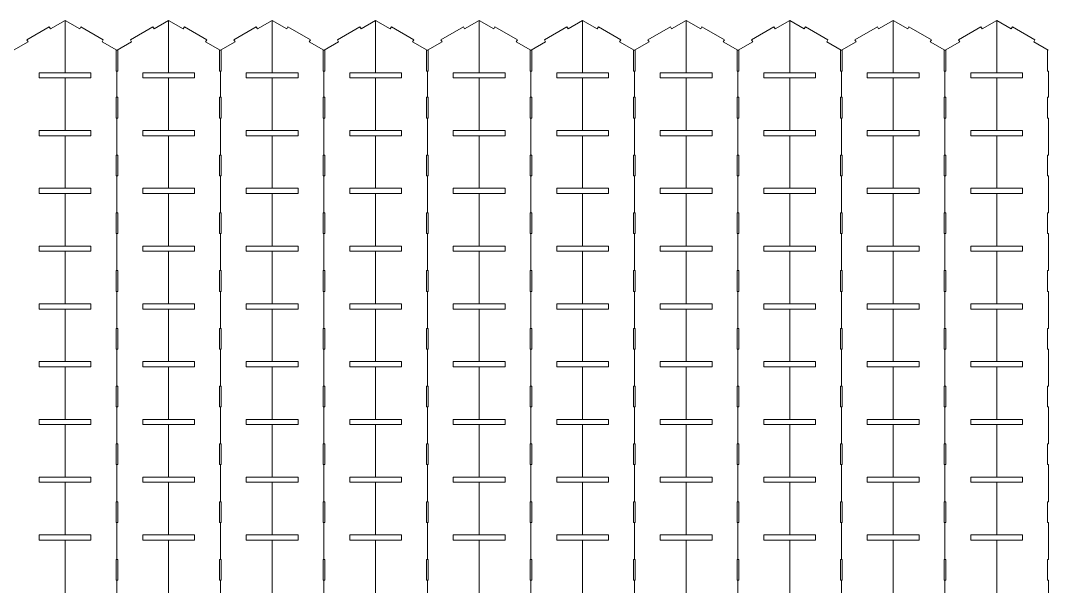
# Model space of a CAD drawing. Header units: millimetres. Extents: x 530 to 1730, y -624 to 12.
# Drawn here: x 1134 to 1730, y -316 to 12 of the extents above; entities that cross this region are included whole.
import ezdxf

# ---------------------------------------------------------------- set-up
doc = ezdxf.new("R2010")
doc.units = ezdxf.units.MM

msp = doc.modelspace()

# ---------------------------------------------------------------- linework, layer by layer
at = {"color": 7, "linetype": 'Continuous', "lineweight": 15}
for p, q in [((1159.71, 11.95), (1151.25, 7.06)), ((1159.71, 11.95), (1159.71, -18.32)), ((1168.17, 7.06), (1159.71, 11.95)), ((1211.25, 7.06), (1219.71, 11.95)), ((1219.71, 11.95), (1219.71, -18.32)), ((1219.71, 11.95), (1228.17, 7.06)), ((1279.71, 11.95), (1271.25, 7.06)), ((1279.71, -18.32), (1279.71, 11.95)), ((1279.71, 11.95), (1288.17, 7.06)), ((1339.71, 11.95), (1331.25, 7.06)), ((1339.71, -18.32), (1339.71, 11.95)), ((1339.71, 11.95), (1348.17, 7.06)), ((1399.71, 11.95), (1391.25, 7.06)), ((1399.71, 11.95), (1399.71, -18.32)), ((1408.17, 7.06), (1399.71, 11.95)), ((1451.25, 7.06), (1459.71, 11.95)), ((1459.71, 11.95), (1459.71, -18.32)), ((1459.71, 11.95), (1468.17, 7.06)), ((1519.71, 11.95), (1511.25, 7.06)), ((1519.71, 11.95), (1519.71, -18.32)), ((1528.17, 7.06), (1519.71, 11.95)), ((1571.25, 7.06), (1579.71, 11.95)), ((1579.71, 11.95), (1579.71, -18.32)), ((1579.71, 11.95), (1588.17, 7.06)), ((1639.71, 11.95), (1631.25, 7.06)), ((1639.71, 11.95), (1639.71, -18.32)), ((1648.17, 7.06), (1639.71, 11.95)), ((1691.25, 7.06), (1699.71, 11.95)), ((1699.71, 11.95), (1699.71, -18.32)), ((1699.71, 11.95), (1708.17, 7.06)), ((1150.55, 8.28), (1137.56, 0.78)), ((1151.25, 7.06), (1150.55, 8.28)), ((1168.87, 8.28), (1168.17, 7.06)), ((1181.86, 0.78), (1168.87, 8.28)), ((1197.56, 0.78), (1210.55, 8.28)), ((1210.55, 8.28), (1211.25, 7.06)), ((1228.17, 7.06), (1228.87, 8.28)), ((1228.87, 8.28), (1241.86, 0.78)), ((1270.55, 8.28), (1257.56, 0.78)), ((1271.25, 7.06), (1270.55, 8.28)), ((1288.17, 7.06), (1288.87, 8.28)), ((1288.87, 8.28), (1301.86, 0.78)), ((1330.55, 8.28), (1317.56, 0.78)), ((1331.25, 7.06), (1330.55, 8.28)), ((1348.17, 7.06), (1348.87, 8.28)), ((1348.87, 8.28), (1361.86, 0.78)), ((1390.55, 8.28), (1377.56, 0.78)), ((1391.25, 7.06), (1390.55, 8.28)), ((1408.87, 8.28), (1408.17, 7.06)), ((1421.86, 0.78), (1408.87, 8.28)), ((1437.56, 0.78), (1450.55, 8.28)), ((1450.55, 8.28), (1451.25, 7.06)), ((1468.17, 7.06), (1468.87, 8.28)), ((1468.87, 8.28), (1481.86, 0.78)), ((1510.55, 8.28), (1497.56, 0.78)), ((1511.25, 7.06), (1510.55, 8.28)), ((1528.87, 8.28), (1528.17, 7.06)), ((1541.86, 0.78), (1528.87, 8.28)), ((1557.56, 0.78), (1570.55, 8.28)), ((1570.55, 8.28), (1571.25, 7.06)), ((1588.17, 7.06), (1588.87, 8.28)), ((1588.87, 8.28), (1601.86, 0.78)), ((1630.55, 8.28), (1617.56, 0.78)), ((1631.25, 7.06), (1630.55, 8.28)), ((1648.87, 8.28), (1648.17, 7.06)), ((1661.86, 0.78), (1648.87, 8.28)), ((1677.56, 0.78), (1690.55, 8.28)), ((1690.55, 8.28), (1691.25, 7.06)), ((1708.17, 7.06), (1708.87, 8.28)), ((1708.87, 8.28), (1721.86, 0.78)), ((1137.56, 0.78), (1138.26, -0.44)), ((1181.16, -0.44), (1181.86, 0.78)), ((1198.26, -0.44), (1197.56, 0.78)), ((1241.86, 0.78), (1241.16, -0.44)), ((1257.56, 0.78), (1258.26, -0.44)), ((1301.86, 0.78), (1301.16, -0.44)), ((1317.56, 0.78), (1318.26, -0.44)), ((1361.86, 0.78), (1361.16, -0.44)), ((1377.56, 0.78), (1378.26, -0.44)), ((1421.16, -0.44), (1421.86, 0.78)), ((1438.26, -0.44), (1437.56, 0.78)), ((1481.86, 0.78), (1481.16, -0.44)), ((1497.56, 0.78), (1498.26, -0.44)), ((1541.16, -0.44), (1541.86, 0.78)), ((1558.26, -0.44), (1557.56, 0.78)), ((1601.86, 0.78), (1601.16, -0.44)), ((1617.56, 0.78), (1618.26, -0.44)), ((1661.16, -0.44), (1661.86, 0.78)), ((1678.26, -0.44), (1677.56, 0.78)), ((1721.86, 0.78), (1721.16, -0.44)), ((1138.26, -0.44), (1129.8, -5.32)), ((1189.61, -5.32), (1181.16, -0.44)), ((1189.21, -17.32), (1189.21, -5.32)), ((1189.21, -5.32), (1189.61, -5.32)), ((1189.8, -5.32), (1198.26, -0.44)), ((1190.21, -5.32), (1189.8, -5.32)), ((1190.21, -17.32), (1190.21, -5.32)), ((1241.16, -0.44), (1249.61, -5.32)), ((1249.21, -5.32), (1249.21, -17.32)), ((1249.61, -5.32), (1249.21, -5.32)), ((1258.26, -0.44), (1249.8, -5.32)), ((1249.8, -5.32), (1250.21, -5.32)), ((1250.21, -5.32), (1250.21, -17.32)), ((1301.16, -0.44), (1309.61, -5.32)), ((1309.21, -5.32), (1309.21, -17.32)), ((1309.61, -5.32), (1309.21, -5.32)), ((1318.26, -0.44), (1309.8, -5.32)), ((1309.8, -5.32), (1310.21, -5.32)), ((1310.21, -5.32), (1310.21, -17.32)), ((1361.16, -0.44), (1369.61, -5.32)), ((1369.21, -5.32), (1369.21, -17.32)), ((1369.61, -5.32), (1369.21, -5.32)), ((1378.26, -0.44), (1369.8, -5.32)), ((1369.8, -5.32), (1370.21, -5.32)), ((1370.21, -5.32), (1370.21, -17.32)), ((1429.61, -5.32), (1421.16, -0.44)), ((1429.21, -17.32), (1429.21, -5.32)), ((1429.21, -5.32), (1429.61, -5.32)), ((1429.8, -5.32), (1438.26, -0.44)), ((1430.21, -5.32), (1429.8, -5.32)), ((1430.21, -17.32), (1430.21, -5.32)), ((1481.16, -0.44), (1489.61, -5.32)), ((1489.21, -5.32), (1489.21, -17.32)), ((1489.61, -5.32), (1489.21, -5.32)), ((1498.26, -0.44), (1489.8, -5.32)), ((1489.8, -5.32), (1490.21, -5.32)), ((1490.21, -5.32), (1490.21, -17.32)), ((1549.61, -5.32), (1541.16, -0.44)), ((1549.21, -17.32), (1549.21, -5.32)), ((1549.21, -5.32), (1549.61, -5.32)), ((1549.8, -5.32), (1558.26, -0.44)), ((1550.21, -5.32), (1549.8, -5.32)), ((1550.21, -17.32), (1550.21, -5.32)), ((1601.16, -0.44), (1609.61, -5.32)), ((1609.21, -5.32), (1609.21, -17.32)), ((1609.61, -5.32), (1609.21, -5.32)), ((1618.26, -0.44), (1609.8, -5.32)), ((1609.8, -5.32), (1610.21, -5.32)), ((1610.21, -5.32), (1610.21, -17.32)), ((1669.61, -5.32), (1661.16, -0.44)), ((1669.21, -17.32), (1669.21, -5.32)), ((1669.21, -5.32), (1669.61, -5.32)), ((1669.8, -5.32), (1678.26, -0.44)), ((1670.21, -5.32), (1669.8, -5.32)), ((1670.21, -17.32), (1670.21, -5.32)), ((1721.16, -0.44), (1729.61, -5.32)), ((1729.21, -5.32), (1729.21, -17.32)), ((1729.61, -5.32), (1729.21, -5.32)), ((1189.21, -17.32), (1190.21, -17.32)), ((1189.71, -32.57), (1189.71, -17.32)), ((1250.21, -17.32), (1249.21, -17.32)), ((1249.71, -17.32), (1249.71, -32.57)), ((1310.21, -17.32), (1309.21, -17.32)), ((1309.71, -17.32), (1309.71, -32.57)), ((1370.21, -17.32), (1369.21, -17.32)), ((1369.71, -17.32), (1369.71, -32.57)), ((1429.21, -17.32), (1430.21, -17.32)), ((1429.71, -32.57), (1429.71, -17.32)), ((1490.21, -17.32), (1489.21, -17.32)), ((1489.71, -17.32), (1489.71, -32.57)), ((1549.21, -17.32), (1550.21, -17.32)), ((1549.71, -32.57), (1549.71, -17.32)), ((1610.21, -17.32), (1609.21, -17.32)), ((1609.71, -17.32), (1609.71, -32.57)), ((1669.21, -17.32), (1670.21, -17.32)), ((1669.71, -32.57), (1669.71, -17.32)), ((1729.21, -17.32), (1729.71, -17.32)), ((1729.71, -17.32), (1729.71, -32.57)), ((1144.71, -21.32), (1144.71, -18.32)), ((1144.71, -18.32), (1174.71, -18.32)), ((1174.71, -21.32), (1144.71, -21.32)), ((1159.71, -51.82), (1159.71, -21.32)), ((1174.71, -18.32), (1174.71, -21.32)), ((1204.71, -18.32), (1204.71, -21.32)), ((1234.71, -18.32), (1204.71, -18.32)), ((1204.71, -21.32), (1234.71, -21.32)), ((1219.71, -51.82), (1219.71, -21.32)), ((1234.71, -21.32), (1234.71, -18.32)), ((1264.71, -21.32), (1264.71, -18.32)), ((1294.71, -18.32), (1264.71, -18.32)), ((1264.71, -21.32), (1294.71, -21.32)), ((1279.71, -51.82), (1279.71, -21.32)), ((1294.71, -21.32), (1294.71, -18.32)), ((1324.71, -21.32), (1324.71, -18.32)), ((1354.71, -18.32), (1324.71, -18.32)), ((1324.71, -21.32), (1354.71, -21.32)), ((1339.71, -51.82), (1339.71, -21.32)), ((1354.71, -21.32), (1354.71, -18.32)), ((1384.71, -21.32), (1384.71, -18.32)), ((1384.71, -18.32), (1414.71, -18.32)), ((1414.71, -21.32), (1384.71, -21.32)), ((1399.71, -51.82), (1399.71, -21.32)), ((1414.71, -18.32), (1414.71, -21.32)), ((1444.71, -18.32), (1444.71, -21.32)), ((1474.71, -18.32), (1444.71, -18.32)), ((1444.71, -21.32), (1474.71, -21.32)), ((1459.71, -51.82), (1459.71, -21.32)), ((1474.71, -21.32), (1474.71, -18.32)), ((1504.71, -21.32), (1504.71, -18.32)), ((1504.71, -18.32), (1534.71, -18.32)), ((1534.71, -21.32), (1504.71, -21.32)), ((1519.71, -51.82), (1519.71, -21.32)), ((1534.71, -18.32), (1534.71, -21.32)), ((1564.71, -18.32), (1564.71, -21.32)), ((1594.71, -18.32), (1564.71, -18.32)), ((1564.71, -21.32), (1594.71, -21.32)), ((1579.71, -51.82), (1579.71, -21.32)), ((1594.71, -21.32), (1594.71, -18.32)), ((1624.71, -21.32), (1624.71, -18.32)), ((1624.71, -18.32), (1654.71, -18.32)), ((1654.71, -21.32), (1624.71, -21.32)), ((1639.71, -51.82), (1639.71, -21.32)), ((1654.71, -18.32), (1654.71, -21.32)), ((1684.71, -18.32), (1684.71, -21.32)), ((1714.71, -18.32), (1684.71, -18.32)), ((1684.71, -21.32), (1714.71, -21.32)), ((1699.71, -51.82), (1699.71, -21.32)), ((1714.71, -21.32), (1714.71, -18.32)), ((1189.21, -44.57), (1189.21, -32.57)), ((1190.21, -32.57), (1189.21, -32.57)), ((1190.21, -44.57), (1190.21, -32.57)), ((1249.21, -32.57), (1249.21, -44.57)), ((1250.21, -32.57), (1249.21, -32.57)), ((1250.21, -32.57), (1250.21, -44.57)), ((1309.21, -32.57), (1309.21, -44.57)), ((1310.21, -32.57), (1309.21, -32.57)), ((1310.21, -32.57), (1310.21, -44.57)), ((1369.21, -32.57), (1369.21, -44.57)), ((1369.21, -32.57), (1370.21, -32.57)), ((1370.21, -32.57), (1370.21, -44.57)), ((1429.21, -44.57), (1429.21, -32.57)), ((1430.21, -32.57), (1429.21, -32.57)), ((1430.21, -44.57), (1430.21, -32.57)), ((1489.21, -32.57), (1489.21, -44.57)), ((1489.21, -32.57), (1490.21, -32.57)), ((1490.21, -32.57), (1490.21, -44.57)), ((1549.21, -44.57), (1549.21, -32.57)), ((1550.21, -32.57), (1549.21, -32.57)), ((1550.21, -44.57), (1550.21, -32.57)), ((1609.21, -32.57), (1609.21, -44.57)), ((1610.21, -32.57), (1609.21, -32.57)), ((1610.21, -32.57), (1610.21, -44.57)), ((1669.21, -44.57), (1669.21, -32.57)), ((1670.21, -32.57), (1669.21, -32.57)), ((1670.21, -44.57), (1670.21, -32.57)), ((1729.21, -32.57), (1729.21, -44.57)), ((1729.71, -32.57), (1729.21, -32.57)), ((1190.21, -44.57), (1189.21, -44.57)), ((1189.71, -66.07), (1189.71, -44.57)), ((1250.21, -44.57), (1249.21, -44.57)), ((1249.71, -44.57), (1249.71, -66.07)), ((1310.21, -44.57), (1309.21, -44.57)), ((1309.71, -44.57), (1309.71, -66.07)), ((1369.21, -44.57), (1370.21, -44.57)), ((1369.71, -44.57), (1369.71, -66.07)), ((1429.21, -44.57), (1430.21, -44.57)), ((1429.71, -66.07), (1429.71, -44.57)), ((1490.21, -44.57), (1489.21, -44.57)), ((1489.71, -44.57), (1489.71, -66.07)), ((1550.21, -44.57), (1549.21, -44.57)), ((1549.71, -66.07), (1549.71, -44.57)), ((1610.21, -44.57), (1609.21, -44.57)), ((1609.71, -44.57), (1609.71, -66.07)), ((1669.21, -44.57), (1670.21, -44.57)), ((1669.71, -66.07), (1669.71, -44.57)), ((1729.21, -44.57), (1729.71, -44.57)), ((1729.71, -44.57), (1729.71, -66.07)), ((1144.71, -54.82), (1144.71, -51.82)), ((1144.71, -51.82), (1174.71, -51.82)), ((1174.71, -51.82), (1174.71, -54.82)), ((1204.71, -51.82), (1204.71, -54.82)), ((1234.71, -51.82), (1204.71, -51.82)), ((1234.71, -54.82), (1234.71, -51.82)), ((1264.71, -54.82), (1264.71, -51.82)), ((1264.71, -51.82), (1294.71, -51.82)), ((1294.71, -54.82), (1294.71, -51.82)), ((1324.71, -54.82), (1324.71, -51.82)), ((1354.71, -51.82), (1324.71, -51.82)), ((1354.71, -54.82), (1354.71, -51.82)), ((1384.71, -54.82), (1384.71, -51.82)), ((1384.71, -51.82), (1414.71, -51.82)), ((1414.71, -51.82), (1414.71, -54.82)), ((1444.71, -51.82), (1444.71, -54.82)), ((1474.71, -51.82), (1444.71, -51.82)), ((1474.71, -54.82), (1474.71, -51.82)), ((1504.71, -54.82), (1504.71, -51.82)), ((1504.71, -51.82), (1534.71, -51.82)), ((1534.71, -51.82), (1534.71, -54.82)), ((1564.71, -51.82), (1564.71, -54.82)), ((1594.71, -51.82), (1564.71, -51.82)), ((1594.71, -54.82), (1594.71, -51.82)), ((1624.71, -54.82), (1624.71, -51.82)), ((1624.71, -51.82), (1654.71, -51.82)), ((1654.71, -51.82), (1654.71, -54.82)), ((1684.71, -51.82), (1684.71, -54.82)), ((1714.71, -51.82), (1684.71, -51.82)), ((1714.71, -54.82), (1714.71, -51.82)), ((1174.71, -54.82), (1144.71, -54.82)), ((1159.71, -54.82), (1159.71, -85.32)), ((1204.71, -54.82), (1234.71, -54.82)), ((1219.71, -54.82), (1219.71, -85.32)), ((1264.71, -54.82), (1294.71, -54.82)), ((1279.71, -85.32), (1279.71, -54.82)), ((1324.71, -54.82), (1354.71, -54.82)), ((1339.71, -85.32), (1339.71, -54.82)), ((1414.71, -54.82), (1384.71, -54.82)), ((1399.71, -54.82), (1399.71, -85.32)), ((1444.71, -54.82), (1474.71, -54.82)), ((1459.71, -54.82), (1459.71, -85.32)), ((1534.71, -54.82), (1504.71, -54.82)), ((1519.71, -54.82), (1519.71, -85.32)), ((1564.71, -54.82), (1594.71, -54.82)), ((1579.71, -54.82), (1579.71, -85.32)), ((1654.71, -54.82), (1624.71, -54.82)), ((1639.71, -54.82), (1639.71, -85.32)), ((1684.71, -54.82), (1714.71, -54.82)), ((1699.71, -54.82), (1699.71, -85.32)), ((1189.21, -78.07), (1189.21, -66.07)), ((1190.21, -66.07), (1189.21, -66.07)), ((1190.21, -78.07), (1190.21, -66.07)), ((1249.21, -66.07), (1249.21, -78.07)), ((1249.21, -66.07), (1250.21, -66.07)), ((1250.21, -66.07), (1250.21, -78.07)), ((1309.21, -66.07), (1309.21, -78.07)), ((1310.21, -66.07), (1309.21, -66.07)), ((1310.21, -66.07), (1310.21, -78.07)), ((1369.21, -66.07), (1369.21, -78.07)), ((1369.21, -66.07), (1370.21, -66.07)), ((1370.21, -66.07), (1370.21, -78.07)), ((1429.21, -78.07), (1429.21, -66.07)), ((1430.21, -66.07), (1429.21, -66.07)), ((1430.21, -78.07), (1430.21, -66.07)), ((1489.21, -66.07), (1489.21, -78.07)), ((1489.21, -66.07), (1490.21, -66.07)), ((1490.21, -66.07), (1490.21, -78.07)), ((1549.21, -78.07), (1549.21, -66.07)), ((1550.21, -66.07), (1549.21, -66.07)), ((1550.21, -78.07), (1550.21, -66.07)), ((1609.21, -66.07), (1609.21, -78.07)), ((1610.21, -66.07), (1609.21, -66.07)), ((1610.21, -66.07), (1610.21, -78.07)), ((1669.21, -78.07), (1669.21, -66.07)), ((1670.21, -66.07), (1669.21, -66.07)), ((1670.21, -78.07), (1670.21, -66.07)), ((1729.21, -66.07), (1729.21, -78.07)), ((1729.71, -66.07), (1729.21, -66.07)), ((1190.21, -78.07), (1189.21, -78.07)), ((1189.71, -99.57), (1189.71, -78.07)), ((1250.21, -78.07), (1249.21, -78.07)), ((1249.71, -78.07), (1249.71, -99.57)), ((1310.21, -78.07), (1309.21, -78.07)), ((1309.71, -78.07), (1309.71, -99.57)), ((1370.21, -78.07), (1369.21, -78.07)), ((1369.71, -78.07), (1369.71, -99.57)), ((1430.21, -78.07), (1429.21, -78.07)), ((1429.71, -99.57), (1429.71, -78.07)), ((1490.21, -78.07), (1489.21, -78.07)), ((1489.71, -78.07), (1489.71, -99.57)), ((1550.21, -78.07), (1549.21, -78.07)), ((1549.71, -99.57), (1549.71, -78.07)), ((1610.21, -78.07), (1609.21, -78.07)), ((1609.71, -78.07), (1609.71, -99.57)), ((1669.21, -78.07), (1670.21, -78.07)), ((1669.71, -99.57), (1669.71, -78.07)), ((1729.21, -78.07), (1729.71, -78.07)), ((1729.71, -78.07), (1729.71, -99.57)), ((1144.71, -88.32), (1144.71, -85.32)), ((1144.71, -85.32), (1174.71, -85.32)), ((1174.71, -88.32), (1144.71, -88.32)), ((1159.71, -118.82), (1159.71, -88.32)), ((1174.71, -85.32), (1174.71, -88.32)), ((1204.71, -85.32), (1204.71, -88.32)), ((1234.71, -85.32), (1204.71, -85.32)), ((1204.71, -88.32), (1234.71, -88.32)), ((1219.71, -118.82), (1219.71, -88.32)), ((1234.71, -88.32), (1234.71, -85.32)), ((1264.71, -88.32), (1264.71, -85.32)), ((1294.71, -85.32), (1264.71, -85.32)), ((1264.71, -88.32), (1294.71, -88.32)), ((1279.71, -118.82), (1279.71, -88.32)), ((1294.71, -88.32), (1294.71, -85.32)), ((1324.71, -88.32), (1324.71, -85.32)), ((1354.71, -85.32), (1324.71, -85.32)), ((1324.71, -88.32), (1354.71, -88.32)), ((1339.71, -118.82), (1339.71, -88.32)), ((1354.71, -88.32), (1354.71, -85.32)), ((1384.71, -88.32), (1384.71, -85.32)), ((1384.71, -85.32), (1414.71, -85.32)), ((1414.71, -88.32), (1384.71, -88.32)), ((1399.71, -118.82), (1399.71, -88.32)), ((1414.71, -85.32), (1414.71, -88.32)), ((1444.71, -85.32), (1444.71, -88.32)), ((1474.71, -85.32), (1444.71, -85.32)), ((1444.71, -88.32), (1474.71, -88.32)), ((1459.71, -118.82), (1459.71, -88.32)), ((1474.71, -88.32), (1474.71, -85.32)), ((1504.71, -88.32), (1504.71, -85.32)), ((1504.71, -85.32), (1534.71, -85.32)), ((1534.71, -88.32), (1504.71, -88.32)), ((1519.71, -118.82), (1519.71, -88.32)), ((1534.71, -85.32), (1534.71, -88.32)), ((1564.71, -85.32), (1564.71, -88.32)), ((1594.71, -85.32), (1564.71, -85.32)), ((1564.71, -88.32), (1594.71, -88.32)), ((1579.71, -118.82), (1579.71, -88.32)), ((1594.71, -88.32), (1594.71, -85.32)), ((1624.71, -88.32), (1624.71, -85.32)), ((1624.71, -85.32), (1654.71, -85.32)), ((1654.71, -88.32), (1624.71, -88.32)), ((1639.71, -118.82), (1639.71, -88.32)), ((1654.71, -85.32), (1654.71, -88.32)), ((1684.71, -85.32), (1684.71, -88.32)), ((1714.71, -85.32), (1684.71, -85.32)), ((1684.71, -88.32), (1714.71, -88.32)), ((1699.71, -118.82), (1699.71, -88.32)), ((1714.71, -88.32), (1714.71, -85.32)), ((1189.21, -111.57), (1189.21, -99.57)), ((1190.21, -99.57), (1189.21, -99.57)), ((1190.21, -111.57), (1190.21, -99.57)), ((1249.21, -99.57), (1249.21, -111.57)), ((1250.21, -99.57), (1249.21, -99.57)), ((1250.21, -99.57), (1250.21, -111.57)), ((1309.21, -99.57), (1309.21, -111.57)), ((1309.21, -99.57), (1310.21, -99.57)), ((1310.21, -99.57), (1310.21, -111.57)), ((1369.21, -99.57), (1369.21, -111.57)), ((1370.21, -99.57), (1369.21, -99.57)), ((1370.21, -99.57), (1370.21, -111.57)), ((1429.21, -111.57), (1429.21, -99.57)), ((1429.21, -99.57), (1430.21, -99.57)), ((1430.21, -111.57), (1430.21, -99.57)), ((1489.21, -99.57), (1489.21, -111.57)), ((1489.21, -99.57), (1490.21, -99.57)), ((1490.21, -99.57), (1490.21, -111.57)), ((1549.21, -111.57), (1549.21, -99.57)), ((1550.21, -99.57), (1549.21, -99.57)), ((1550.21, -111.57), (1550.21, -99.57)), ((1609.21, -99.57), (1609.21, -111.57)), ((1610.21, -99.57), (1609.21, -99.57)), ((1610.21, -99.57), (1610.21, -111.57)), ((1669.21, -111.57), (1669.21, -99.57)), ((1669.21, -99.57), (1670.21, -99.57)), ((1670.21, -111.57), (1670.21, -99.57)), ((1729.21, -99.57), (1729.21, -111.57)), ((1729.71, -99.57), (1729.21, -99.57)), ((1189.21, -111.57), (1190.21, -111.57)), ((1189.71, -133.07), (1189.71, -111.57)), ((1250.21, -111.57), (1249.21, -111.57)), ((1249.71, -111.57), (1249.71, -133.07)), ((1310.21, -111.57), (1309.21, -111.57)), ((1309.71, -111.57), (1309.71, -133.07)), ((1369.21, -111.57), (1370.21, -111.57)), ((1369.71, -111.57), (1369.71, -133.07)), ((1430.21, -111.57), (1429.21, -111.57)), ((1429.71, -133.07), (1429.71, -111.57)), ((1489.21, -111.57), (1490.21, -111.57)), ((1489.71, -111.57), (1489.71, -133.07)), ((1550.21, -111.57), (1549.21, -111.57)), ((1549.71, -133.07), (1549.71, -111.57)), ((1609.21, -111.57), (1610.21, -111.57)), ((1609.71, -111.57), (1609.71, -133.07)), ((1669.21, -111.57), (1670.21, -111.57)), ((1669.71, -133.07), (1669.71, -111.57)), ((1729.21, -111.57), (1729.71, -111.57)), ((1729.71, -111.57), (1729.71, -133.07)), ((1144.71, -121.82), (1144.71, -118.82)), ((1144.71, -118.82), (1174.71, -118.82)), ((1174.71, -118.82), (1174.71, -121.82)), ((1204.71, -118.82), (1204.71, -121.82)), ((1234.71, -118.82), (1204.71, -118.82)), ((1234.71, -121.82), (1234.71, -118.82)), ((1264.71, -121.82), (1264.71, -118.82)), ((1294.71, -118.82), (1264.71, -118.82)), ((1294.71, -121.82), (1294.71, -118.82)), ((1324.71, -121.82), (1324.71, -118.82)), ((1324.71, -118.82), (1354.71, -118.82)), ((1354.71, -121.82), (1354.71, -118.82)), ((1384.71, -121.82), (1384.71, -118.82)), ((1384.71, -118.82), (1414.71, -118.82)), ((1414.71, -118.82), (1414.71, -121.82)), ((1444.71, -118.82), (1444.71, -121.82)), ((1474.71, -118.82), (1444.71, -118.82)), ((1474.71, -121.82), (1474.71, -118.82)), ((1504.71, -121.82), (1504.71, -118.82)), ((1504.71, -118.82), (1534.71, -118.82)), ((1534.71, -118.82), (1534.71, -121.82)), ((1564.71, -118.82), (1564.71, -121.82)), ((1594.71, -118.82), (1564.71, -118.82)), ((1594.71, -121.82), (1594.71, -118.82)), ((1624.71, -121.82), (1624.71, -118.82)), ((1624.71, -118.82), (1654.71, -118.82)), ((1654.71, -118.82), (1654.71, -121.82)), ((1684.71, -118.82), (1684.71, -121.82)), ((1714.71, -118.82), (1684.71, -118.82)), ((1714.71, -121.82), (1714.71, -118.82)), ((1174.71, -121.82), (1144.71, -121.82)), ((1159.71, -152.32), (1159.71, -121.82)), ((1204.71, -121.82), (1234.71, -121.82)), ((1219.71, -152.32), (1219.71, -121.82)), ((1264.71, -121.82), (1294.71, -121.82)), ((1279.71, -152.32), (1279.71, -121.82)), ((1324.71, -121.82), (1354.71, -121.82)), ((1339.71, -152.32), (1339.71, -121.82)), ((1414.71, -121.82), (1384.71, -121.82)), ((1399.71, -152.32), (1399.71, -121.82)), ((1444.71, -121.82), (1474.71, -121.82)), ((1459.71, -152.32), (1459.71, -121.82)), ((1534.71, -121.82), (1504.71, -121.82)), ((1519.71, -152.32), (1519.71, -121.82)), ((1564.71, -121.82), (1594.71, -121.82)), ((1579.71, -152.32), (1579.71, -121.82)), ((1654.71, -121.82), (1624.71, -121.82)), ((1639.71, -152.32), (1639.71, -121.82)), ((1684.71, -121.82), (1714.71, -121.82)), ((1699.71, -152.32), (1699.71, -121.82)), ((1189.21, -145.07), (1189.21, -133.07)), ((1190.21, -133.07), (1189.21, -133.07)), ((1190.21, -145.07), (1190.21, -133.07)), ((1249.21, -133.07), (1249.21, -145.07)), ((1249.21, -133.07), (1250.21, -133.07)), ((1250.21, -133.07), (1250.21, -145.07)), ((1309.21, -133.07), (1309.21, -145.07)), ((1309.21, -133.07), (1310.21, -133.07)), ((1310.21, -133.07), (1310.21, -145.07)), ((1369.21, -133.07), (1369.21, -145.07)), ((1369.21, -133.07), (1370.21, -133.07)), ((1370.21, -133.07), (1370.21, -145.07)), ((1429.21, -145.07), (1429.21, -133.07)), ((1429.21, -133.07), (1430.21, -133.07)), ((1430.21, -145.07), (1430.21, -133.07)), ((1489.21, -133.07), (1489.21, -145.07)), ((1490.21, -133.07), (1489.21, -133.07)), ((1490.21, -133.07), (1490.21, -145.07)), ((1549.21, -145.07), (1549.21, -133.07)), ((1549.21, -133.07), (1550.21, -133.07)), ((1550.21, -145.07), (1550.21, -133.07)), ((1609.21, -133.07), (1609.21, -145.07)), ((1609.21, -133.07), (1610.21, -133.07)), ((1610.21, -133.07), (1610.21, -145.07)), ((1669.21, -145.07), (1669.21, -133.07)), ((1670.21, -133.07), (1669.21, -133.07)), ((1670.21, -145.07), (1670.21, -133.07)), ((1729.21, -133.07), (1729.21, -145.07)), ((1729.71, -133.07), (1729.21, -133.07)), ((1189.21, -145.07), (1190.21, -145.07)), ((1189.71, -166.57), (1189.71, -145.07)), ((1249.21, -145.07), (1250.21, -145.07)), ((1249.71, -145.07), (1249.71, -166.57)), ((1310.21, -145.07), (1309.21, -145.07)), ((1309.71, -145.07), (1309.71, -166.57)), ((1369.21, -145.07), (1370.21, -145.07)), ((1369.71, -145.07), (1369.71, -166.57)), ((1429.21, -145.07), (1430.21, -145.07)), ((1429.71, -166.57), (1429.71, -145.07)), ((1490.21, -145.07), (1489.21, -145.07)), ((1489.71, -145.07), (1489.71, -166.57)), ((1549.21, -145.07), (1550.21, -145.07)), ((1549.71, -166.57), (1549.71, -145.07)), ((1609.21, -145.07), (1610.21, -145.07)), ((1609.71, -145.07), (1609.71, -166.57)), ((1669.21, -145.07), (1670.21, -145.07)), ((1669.71, -166.57), (1669.71, -145.07)), ((1729.21, -145.07), (1729.71, -145.07)), ((1729.71, -145.07), (1729.71, -166.57)), ((1144.71, -155.32), (1144.71, -152.32)), ((1144.71, -152.32), (1174.71, -152.32)), ((1174.71, -152.32), (1174.71, -155.32)), ((1204.71, -152.32), (1204.71, -155.32)), ((1234.71, -152.32), (1204.71, -152.32)), ((1234.71, -155.32), (1234.71, -152.32)), ((1264.71, -155.32), (1264.71, -152.32)), ((1294.71, -152.32), (1264.71, -152.32)), ((1294.71, -155.32), (1294.71, -152.32)), ((1324.71, -155.32), (1324.71, -152.32)), ((1354.71, -152.32), (1324.71, -152.32)), ((1354.71, -155.32), (1354.71, -152.32)), ((1384.71, -155.32), (1384.71, -152.32)), ((1384.71, -152.32), (1414.71, -152.32)), ((1414.71, -152.32), (1414.71, -155.32)), ((1444.71, -152.32), (1444.71, -155.32)), ((1474.71, -152.32), (1444.71, -152.32)), ((1474.71, -155.32), (1474.71, -152.32)), ((1504.71, -155.32), (1504.71, -152.32)), ((1504.71, -152.32), (1534.71, -152.32)), ((1534.71, -152.32), (1534.71, -155.32)), ((1564.71, -152.32), (1564.71, -155.32)), ((1594.71, -152.32), (1564.71, -152.32)), ((1594.71, -155.32), (1594.71, -152.32)), ((1624.71, -155.32), (1624.71, -152.32)), ((1624.71, -152.32), (1654.71, -152.32)), ((1654.71, -152.32), (1654.71, -155.32)), ((1684.71, -152.32), (1684.71, -155.32)), ((1714.71, -152.32), (1684.71, -152.32)), ((1714.71, -155.32), (1714.71, -152.32)), ((1174.71, -155.32), (1144.71, -155.32)), ((1159.71, -185.82), (1159.71, -155.32)), ((1204.71, -155.32), (1234.71, -155.32)), ((1219.71, -185.82), (1219.71, -155.32)), ((1264.71, -155.32), (1294.71, -155.32)), ((1279.71, -185.82), (1279.71, -155.32)), ((1324.71, -155.32), (1354.71, -155.32)), ((1339.71, -185.82), (1339.71, -155.32)), ((1414.71, -155.32), (1384.71, -155.32)), ((1399.71, -185.82), (1399.71, -155.32)), ((1444.71, -155.32), (1474.71, -155.32)), ((1459.71, -185.82), (1459.71, -155.32)), ((1534.71, -155.32), (1504.71, -155.32)), ((1519.71, -185.82), (1519.71, -155.32)), ((1564.71, -155.32), (1594.71, -155.32)), ((1579.71, -185.82), (1579.71, -155.32)), ((1654.71, -155.32), (1624.71, -155.32)), ((1639.71, -185.82), (1639.71, -155.32)), ((1684.71, -155.32), (1714.71, -155.32)), ((1699.71, -185.82), (1699.71, -155.32)), ((1189.21, -178.57), (1189.21, -166.57)), ((1190.21, -166.57), (1189.21, -166.57)), ((1190.21, -178.57), (1190.21, -166.57)), ((1249.21, -166.57), (1249.21, -178.57)), ((1249.21, -166.57), (1250.21, -166.57)), ((1250.21, -166.57), (1250.21, -178.57)), ((1309.21, -166.57), (1309.21, -178.57)), ((1310.21, -166.57), (1309.21, -166.57)), ((1310.21, -166.57), (1310.21, -178.57)), ((1369.21, -166.57), (1369.21, -178.57)), ((1369.21, -166.57), (1370.21, -166.57)), ((1370.21, -166.57), (1370.21, -178.57)), ((1429.21, -178.57), (1429.21, -166.57)), ((1429.21, -166.57), (1430.21, -166.57)), ((1430.21, -178.57), (1430.21, -166.57)), ((1489.21, -166.57), (1489.21, -178.57)), ((1489.21, -166.57), (1490.21, -166.57)), ((1490.21, -166.57), (1490.21, -178.57)), ((1549.21, -178.57), (1549.21, -166.57)), ((1550.21, -166.57), (1549.21, -166.57)), ((1550.21, -178.57), (1550.21, -166.57)), ((1609.21, -166.57), (1609.21, -178.57)), ((1609.21, -166.57), (1610.21, -166.57)), ((1610.21, -166.57), (1610.21, -178.57)), ((1669.21, -178.57), (1669.21, -166.57)), ((1670.21, -166.57), (1669.21, -166.57)), ((1670.21, -178.57), (1670.21, -166.57)), ((1729.21, -166.57), (1729.21, -178.57)), ((1729.71, -166.57), (1729.21, -166.57)), ((1190.21, -178.57), (1189.21, -178.57)), ((1189.71, -200.07), (1189.71, -178.57)), ((1250.21, -178.57), (1249.21, -178.57)), ((1249.71, -178.57), (1249.71, -200.07)), ((1310.21, -178.57), (1309.21, -178.57)), ((1309.71, -178.57), (1309.71, -200.07)), ((1369.21, -178.57), (1370.21, -178.57)), ((1369.71, -178.57), (1369.71, -200.07)), ((1429.21, -178.57), (1430.21, -178.57)), ((1429.71, -200.07), (1429.71, -178.57)), ((1489.21, -178.57), (1490.21, -178.57)), ((1489.71, -178.57), (1489.71, -200.07)), ((1549.21, -178.57), (1550.21, -178.57)), ((1549.71, -200.07), (1549.71, -178.57)), ((1609.21, -178.57), (1610.21, -178.57)), ((1609.71, -178.57), (1609.71, -200.07)), ((1669.21, -178.57), (1670.21, -178.57)), ((1669.71, -200.07), (1669.71, -178.57)), ((1729.21, -178.57), (1729.71, -178.57)), ((1729.71, -178.57), (1729.71, -200.07)), ((1144.71, -188.82), (1144.71, -185.82)), ((1144.71, -185.82), (1174.71, -185.82)), ((1174.71, -188.82), (1144.71, -188.82)), ((1159.71, -188.82), (1159.71, -219.32)), ((1174.71, -185.82), (1174.71, -188.82)), ((1204.71, -185.82), (1204.71, -188.82)), ((1234.71, -185.82), (1204.71, -185.82)), ((1204.71, -188.82), (1234.71, -188.82)), ((1219.71, -188.82), (1219.71, -219.32)), ((1234.71, -188.82), (1234.71, -185.82)), ((1264.71, -188.82), (1264.71, -185.82)), ((1264.71, -185.82), (1294.71, -185.82)), ((1294.71, -188.82), (1264.71, -188.82)), ((1279.71, -219.32), (1279.71, -188.82)), ((1294.71, -188.82), (1294.71, -185.82)), ((1324.71, -188.82), (1324.71, -185.82)), ((1354.71, -185.82), (1324.71, -185.82)), ((1324.71, -188.82), (1354.71, -188.82)), ((1339.71, -219.32), (1339.71, -188.82)), ((1354.71, -188.82), (1354.71, -185.82)), ((1384.71, -188.82), (1384.71, -185.82)), ((1384.71, -185.82), (1414.71, -185.82)), ((1414.71, -188.82), (1384.71, -188.82)), ((1399.71, -188.82), (1399.71, -219.32)), ((1414.71, -185.82), (1414.71, -188.82)), ((1444.71, -185.82), (1444.71, -188.82)), ((1474.71, -185.82), (1444.71, -185.82)), ((1444.71, -188.82), (1474.71, -188.82)), ((1459.71, -188.82), (1459.71, -219.32)), ((1474.71, -188.82), (1474.71, -185.82)), ((1504.71, -188.82), (1504.71, -185.82)), ((1504.71, -185.82), (1534.71, -185.82)), ((1534.71, -188.82), (1504.71, -188.82)), ((1519.71, -188.82), (1519.71, -219.32)), ((1534.71, -185.82), (1534.71, -188.82)), ((1564.71, -185.82), (1564.71, -188.82)), ((1594.71, -185.82), (1564.71, -185.82)), ((1564.71, -188.82), (1594.71, -188.82)), ((1579.71, -188.82), (1579.71, -219.32)), ((1594.71, -188.82), (1594.71, -185.82)), ((1624.71, -188.82), (1624.71, -185.82)), ((1624.71, -185.82), (1654.71, -185.82)), ((1654.71, -188.82), (1624.71, -188.82)), ((1639.71, -188.82), (1639.71, -219.32)), ((1654.71, -185.82), (1654.71, -188.82)), ((1684.71, -185.82), (1684.71, -188.82)), ((1714.71, -185.82), (1684.71, -185.82)), ((1684.71, -188.82), (1714.71, -188.82)), ((1699.71, -188.82), (1699.71, -219.32)), ((1714.71, -188.82), (1714.71, -185.82)), ((1189.21, -212.07), (1189.21, -200.07)), ((1190.21, -200.07), (1189.21, -200.07)), ((1190.21, -212.07), (1190.21, -200.07)), ((1249.21, -200.07), (1249.21, -212.07)), ((1250.21, -200.07), (1249.21, -200.07)), ((1250.21, -200.07), (1250.21, -212.07)), ((1309.21, -200.07), (1309.21, -212.07)), ((1309.21, -200.07), (1310.21, -200.07)), ((1310.21, -200.07), (1310.21, -212.07)), ((1369.21, -200.07), (1369.21, -212.07)), ((1370.21, -200.07), (1369.21, -200.07)), ((1370.21, -200.07), (1370.21, -212.07)), ((1429.21, -212.07), (1429.21, -200.07)), ((1430.21, -200.07), (1429.21, -200.07)), ((1430.21, -212.07), (1430.21, -200.07)), ((1489.21, -200.07), (1489.21, -212.07)), ((1489.21, -200.07), (1490.21, -200.07)), ((1490.21, -200.07), (1490.21, -212.07)), ((1549.21, -212.07), (1549.21, -200.07)), ((1550.21, -200.07), (1549.21, -200.07)), ((1550.21, -212.07), (1550.21, -200.07)), ((1609.21, -200.07), (1609.21, -212.07)), ((1609.21, -200.07), (1610.21, -200.07)), ((1610.21, -200.07), (1610.21, -212.07)), ((1669.21, -212.07), (1669.21, -200.07)), ((1670.21, -200.07), (1669.21, -200.07)), ((1670.21, -212.07), (1670.21, -200.07)), ((1729.21, -200.07), (1729.21, -212.07)), ((1729.71, -200.07), (1729.21, -200.07)), ((1189.21, -212.07), (1190.21, -212.07)), ((1189.71, -233.57), (1189.71, -212.07)), ((1250.21, -212.07), (1249.21, -212.07)), ((1249.71, -212.07), (1249.71, -233.57)), ((1309.21, -212.07), (1310.21, -212.07)), ((1309.71, -212.07), (1309.71, -233.57)), ((1370.21, -212.07), (1369.21, -212.07)), ((1369.71, -212.07), (1369.71, -233.57)), ((1429.21, -212.07), (1430.21, -212.07)), ((1429.71, -233.57), (1429.71, -212.07)), ((1490.21, -212.07), (1489.21, -212.07)), ((1489.71, -212.07), (1489.71, -233.57)), ((1549.21, -212.07), (1550.21, -212.07)), ((1549.71, -233.57), (1549.71, -212.07)), ((1610.21, -212.07), (1609.21, -212.07)), ((1609.71, -212.07), (1609.71, -233.57)), ((1670.21, -212.07), (1669.21, -212.07)), ((1669.71, -233.57), (1669.71, -212.07)), ((1729.21, -212.07), (1729.71, -212.07)), ((1729.71, -212.07), (1729.71, -233.57)), ((1144.71, -222.32), (1144.71, -219.32)), ((1144.71, -219.32), (1174.71, -219.32)), ((1174.71, -219.32), (1174.71, -222.32)), ((1204.71, -219.32), (1204.71, -222.32)), ((1234.71, -219.32), (1204.71, -219.32)), ((1234.71, -222.32), (1234.71, -219.32)), ((1264.71, -222.32), (1264.71, -219.32)), ((1294.71, -219.32), (1264.71, -219.32)), ((1294.71, -222.32), (1294.71, -219.32)), ((1324.71, -222.32), (1324.71, -219.32)), ((1354.71, -219.32), (1324.71, -219.32)), ((1354.71, -222.32), (1354.71, -219.32)), ((1384.71, -222.32), (1384.71, -219.32)), ((1384.71, -219.32), (1414.71, -219.32)), ((1414.71, -219.32), (1414.71, -222.32)), ((1444.71, -219.32), (1444.71, -222.32)), ((1474.71, -219.32), (1444.71, -219.32)), ((1474.71, -222.32), (1474.71, -219.32)), ((1504.71, -222.32), (1504.71, -219.32)), ((1504.71, -219.32), (1534.71, -219.32)), ((1534.71, -219.32), (1534.71, -222.32)), ((1564.71, -219.32), (1564.71, -222.32)), ((1594.71, -219.32), (1564.71, -219.32)), ((1594.71, -222.32), (1594.71, -219.32)), ((1624.71, -222.32), (1624.71, -219.32)), ((1624.71, -219.32), (1654.71, -219.32)), ((1654.71, -219.32), (1654.71, -222.32)), ((1684.71, -219.32), (1684.71, -222.32)), ((1714.71, -219.32), (1684.71, -219.32)), ((1714.71, -222.32), (1714.71, -219.32)), ((1174.71, -222.32), (1144.71, -222.32)), ((1159.71, -222.32), (1159.71, -252.82)), ((1204.71, -222.32), (1234.71, -222.32)), ((1219.71, -222.32), (1219.71, -252.82)), ((1264.71, -222.32), (1294.71, -222.32)), ((1279.71, -252.82), (1279.71, -222.32)), ((1324.71, -222.32), (1354.71, -222.32)), ((1339.71, -252.82), (1339.71, -222.32)), ((1414.71, -222.32), (1384.71, -222.32)), ((1399.71, -222.32), (1399.71, -252.82)), ((1444.71, -222.32), (1474.71, -222.32)), ((1459.71, -222.32), (1459.71, -252.82)), ((1534.71, -222.32), (1504.71, -222.32)), ((1519.71, -222.32), (1519.71, -252.82)), ((1564.71, -222.32), (1594.71, -222.32)), ((1579.71, -222.32), (1579.71, -252.82)), ((1654.71, -222.32), (1624.71, -222.32)), ((1639.71, -222.32), (1639.71, -252.82)), ((1684.71, -222.32), (1714.71, -222.32)), ((1699.71, -222.32), (1699.71, -252.82)), ((1189.21, -245.57), (1189.21, -233.57)), ((1190.21, -233.57), (1189.21, -233.57)), ((1190.21, -245.57), (1190.21, -233.57)), ((1249.21, -233.57), (1249.21, -245.57)), ((1249.21, -233.57), (1250.21, -233.57)), ((1250.21, -233.57), (1250.21, -245.57)), ((1309.21, -233.57), (1309.21, -245.57)), ((1309.21, -233.57), (1310.21, -233.57)), ((1310.21, -233.57), (1310.21, -245.57)), ((1369.21, -233.57), (1369.21, -245.57)), ((1370.21, -233.57), (1369.21, -233.57)), ((1370.21, -233.57), (1370.21, -245.57)), ((1429.21, -245.57), (1429.21, -233.57)), ((1430.21, -233.57), (1429.21, -233.57)), ((1430.21, -245.57), (1430.21, -233.57)), ((1489.21, -233.57), (1489.21, -245.57)), ((1490.21, -233.57), (1489.21, -233.57)), ((1490.21, -233.57), (1490.21, -245.57)), ((1549.21, -245.57), (1549.21, -233.57)), ((1550.21, -233.57), (1549.21, -233.57)), ((1550.21, -245.57), (1550.21, -233.57)), ((1609.21, -233.57), (1609.21, -245.57)), ((1609.21, -233.57), (1610.21, -233.57)), ((1610.21, -233.57), (1610.21, -245.57)), ((1669.21, -245.57), (1669.21, -233.57)), ((1670.21, -233.57), (1669.21, -233.57)), ((1670.21, -245.57), (1670.21, -233.57)), ((1729.21, -233.57), (1729.21, -245.57)), ((1729.71, -233.57), (1729.21, -233.57)), ((1189.21, -245.57), (1190.21, -245.57)), ((1189.71, -267.07), (1189.71, -245.57)), ((1249.21, -245.57), (1250.21, -245.57)), ((1249.71, -245.57), (1249.71, -267.07)), ((1310.21, -245.57), (1309.21, -245.57)), ((1309.71, -245.57), (1309.71, -267.07)), ((1370.21, -245.57), (1369.21, -245.57)), ((1369.71, -245.57), (1369.71, -267.07)), ((1430.21, -245.57), (1429.21, -245.57)), ((1429.71, -267.07), (1429.71, -245.57)), ((1490.21, -245.57), (1489.21, -245.57)), ((1489.71, -245.57), (1489.71, -267.07)), ((1549.21, -245.57), (1550.21, -245.57)), ((1549.71, -267.07), (1549.71, -245.57)), ((1610.21, -245.57), (1609.21, -245.57)), ((1609.71, -245.57), (1609.71, -267.07)), ((1670.21, -245.57), (1669.21, -245.57)), ((1669.71, -267.07), (1669.71, -245.57)), ((1729.21, -245.57), (1729.71, -245.57)), ((1729.71, -245.57), (1729.71, -267.07)), ((1144.71, -255.82), (1144.71, -252.82)), ((1144.71, -252.82), (1174.71, -252.82)), ((1174.71, -255.82), (1144.71, -255.82)), ((1159.71, -286.32), (1159.71, -255.82)), ((1174.71, -252.82), (1174.71, -255.82)), ((1204.71, -252.82), (1204.71, -255.82)), ((1234.71, -252.82), (1204.71, -252.82)), ((1204.71, -255.82), (1234.71, -255.82)), ((1219.71, -286.32), (1219.71, -255.82)), ((1234.71, -255.82), (1234.71, -252.82)), ((1264.71, -255.82), (1264.71, -252.82)), ((1294.71, -252.82), (1264.71, -252.82)), ((1264.71, -255.82), (1294.71, -255.82)), ((1279.71, -286.32), (1279.71, -255.82)), ((1294.71, -255.82), (1294.71, -252.82)), ((1324.71, -255.82), (1324.71, -252.82)), ((1354.71, -252.82), (1324.71, -252.82)), ((1354.71, -255.82), (1324.71, -255.82)), ((1339.71, -286.32), (1339.71, -255.82)), ((1354.71, -255.82), (1354.71, -252.82)), ((1384.71, -255.82), (1384.71, -252.82)), ((1384.71, -252.82), (1414.71, -252.82)), ((1414.71, -255.82), (1384.71, -255.82)), ((1399.71, -286.32), (1399.71, -255.82)), ((1414.71, -252.82), (1414.71, -255.82)), ((1444.71, -252.82), (1444.71, -255.82)), ((1474.71, -252.82), (1444.71, -252.82)), ((1444.71, -255.82), (1474.71, -255.82)), ((1459.71, -286.32), (1459.71, -255.82)), ((1474.71, -255.82), (1474.71, -252.82)), ((1504.71, -255.82), (1504.71, -252.82)), ((1504.71, -252.82), (1534.71, -252.82)), ((1534.71, -255.82), (1504.71, -255.82)), ((1519.71, -286.32), (1519.71, -255.82)), ((1534.71, -252.82), (1534.71, -255.82)), ((1564.71, -252.82), (1564.71, -255.82)), ((1594.71, -252.82), (1564.71, -252.82)), ((1564.71, -255.82), (1594.71, -255.82)), ((1579.71, -286.32), (1579.71, -255.82)), ((1594.71, -255.82), (1594.71, -252.82)), ((1624.71, -255.82), (1624.71, -252.82)), ((1624.71, -252.82), (1654.71, -252.82)), ((1654.71, -255.82), (1624.71, -255.82)), ((1639.71, -286.32), (1639.71, -255.82)), ((1654.71, -252.82), (1654.71, -255.82)), ((1684.71, -252.82), (1684.71, -255.82)), ((1714.71, -252.82), (1684.71, -252.82)), ((1684.71, -255.82), (1714.71, -255.82)), ((1699.71, -286.32), (1699.71, -255.82)), ((1714.71, -255.82), (1714.71, -252.82)), ((1189.21, -279.07), (1189.21, -267.07)), ((1190.21, -267.07), (1189.21, -267.07)), ((1190.21, -279.07), (1190.21, -267.07)), ((1249.21, -267.07), (1249.21, -279.07)), ((1249.21, -267.07), (1250.21, -267.07)), ((1250.21, -267.07), (1250.21, -279.07)), ((1309.21, -267.07), (1309.21, -279.07)), ((1309.21, -267.07), (1310.21, -267.07)), ((1310.21, -267.07), (1310.21, -279.07)), ((1369.21, -267.07), (1369.21, -279.07)), ((1369.21, -267.07), (1370.21, -267.07)), ((1370.21, -267.07), (1370.21, -279.07)), ((1429.21, -279.07), (1429.21, -267.07)), ((1430.21, -267.07), (1429.21, -267.07)), ((1430.21, -279.07), (1430.21, -267.07)), ((1489.21, -267.07), (1489.21, -279.07)), ((1489.21, -267.07), (1490.21, -267.07)), ((1490.21, -267.07), (1490.21, -279.07)), ((1549.21, -279.07), (1549.21, -267.07)), ((1550.21, -267.07), (1549.21, -267.07)), ((1550.21, -279.07), (1550.21, -267.07)), ((1609.21, -267.07), (1609.21, -279.07)), ((1609.21, -267.07), (1610.21, -267.07)), ((1610.21, -267.07), (1610.21, -279.07)), ((1669.21, -279.07), (1669.21, -267.07)), ((1670.21, -267.07), (1669.21, -267.07)), ((1670.21, -279.07), (1670.21, -267.07)), ((1729.21, -267.07), (1729.21, -279.07)), ((1729.71, -267.07), (1729.21, -267.07)), ((1189.21, -279.07), (1190.21, -279.07)), ((1189.71, -300.57), (1189.71, -279.07)), ((1250.21, -279.07), (1249.21, -279.07)), ((1249.71, -279.07), (1249.71, -300.57)), ((1310.21, -279.07), (1309.21, -279.07)), ((1309.71, -279.07), (1309.71, -300.57)), ((1369.21, -279.07), (1370.21, -279.07)), ((1369.71, -279.07), (1369.71, -300.57)), ((1430.21, -279.07), (1429.21, -279.07)), ((1429.71, -300.57), (1429.71, -279.07)), ((1489.21, -279.07), (1490.21, -279.07)), ((1489.71, -279.07), (1489.71, -300.57)), ((1549.21, -279.07), (1550.21, -279.07)), ((1549.71, -300.57), (1549.71, -279.07)), ((1610.21, -279.07), (1609.21, -279.07)), ((1609.71, -279.07), (1609.71, -300.57)), ((1669.21, -279.07), (1670.21, -279.07)), ((1669.71, -300.57), (1669.71, -279.07)), ((1729.21, -279.07), (1729.71, -279.07)), ((1729.71, -279.07), (1729.71, -300.57)), ((1144.71, -289.32), (1144.71, -286.32)), ((1144.71, -286.32), (1174.71, -286.32)), ((1174.71, -289.32), (1144.71, -289.32)), ((1159.71, -319.82), (1159.71, -289.32)), ((1174.71, -286.32), (1174.71, -289.32)), ((1204.71, -286.32), (1204.71, -289.32)), ((1234.71, -286.32), (1204.71, -286.32)), ((1204.71, -289.32), (1234.71, -289.32)), ((1219.71, -319.82), (1219.71, -289.32)), ((1234.71, -289.32), (1234.71, -286.32)), ((1264.71, -289.32), (1264.71, -286.32)), ((1264.71, -286.32), (1294.71, -286.32)), ((1294.71, -289.32), (1264.71, -289.32)), ((1279.71, -319.82), (1279.71, -289.32)), ((1294.71, -289.32), (1294.71, -286.32)), ((1324.71, -289.32), (1324.71, -286.32)), ((1354.71, -286.32), (1324.71, -286.32)), ((1324.71, -289.32), (1354.71, -289.32)), ((1339.71, -319.82), (1339.71, -289.32)), ((1354.71, -289.32), (1354.71, -286.32)), ((1384.71, -289.32), (1384.71, -286.32)), ((1384.71, -286.32), (1414.71, -286.32)), ((1414.71, -289.32), (1384.71, -289.32)), ((1399.71, -319.82), (1399.71, -289.32)), ((1414.71, -286.32), (1414.71, -289.32)), ((1444.71, -286.32), (1444.71, -289.32)), ((1474.71, -286.32), (1444.71, -286.32)), ((1444.71, -289.32), (1474.71, -289.32)), ((1459.71, -319.82), (1459.71, -289.32)), ((1474.71, -289.32), (1474.71, -286.32)), ((1504.71, -289.32), (1504.71, -286.32)), ((1504.71, -286.32), (1534.71, -286.32)), ((1534.71, -289.32), (1504.71, -289.32)), ((1519.71, -319.82), (1519.71, -289.32)), ((1534.71, -286.32), (1534.71, -289.32)), ((1564.71, -286.32), (1564.71, -289.32)), ((1594.71, -286.32), (1564.71, -286.32)), ((1564.71, -289.32), (1594.71, -289.32)), ((1579.71, -319.82), (1579.71, -289.32)), ((1594.71, -289.32), (1594.71, -286.32)), ((1624.71, -289.32), (1624.71, -286.32)), ((1624.71, -286.32), (1654.71, -286.32)), ((1654.71, -289.32), (1624.71, -289.32)), ((1639.71, -319.82), (1639.71, -289.32)), ((1654.71, -286.32), (1654.71, -289.32)), ((1684.71, -286.32), (1684.71, -289.32)), ((1714.71, -286.32), (1684.71, -286.32)), ((1684.71, -289.32), (1714.71, -289.32)), ((1699.71, -319.82), (1699.71, -289.32)), ((1714.71, -289.32), (1714.71, -286.32)), ((1189.21, -312.57), (1189.21, -300.57)), ((1189.21, -300.57), (1190.21, -300.57)), ((1190.21, -312.57), (1190.21, -300.57)), ((1249.21, -300.57), (1249.21, -312.57)), ((1249.21, -300.57), (1250.21, -300.57)), ((1250.21, -300.57), (1250.21, -312.57)), ((1309.21, -300.57), (1309.21, -312.57)), ((1309.21, -300.57), (1310.21, -300.57)), ((1310.21, -300.57), (1310.21, -312.57)), ((1369.21, -300.57), (1369.21, -312.57)), ((1370.21, -300.57), (1369.21, -300.57)), ((1370.21, -300.57), (1370.21, -312.57)), ((1429.21, -312.57), (1429.21, -300.57)), ((1430.21, -300.57), (1429.21, -300.57)), ((1430.21, -312.57), (1430.21, -300.57)), ((1489.21, -300.57), (1489.21, -312.57)), ((1489.21, -300.57), (1490.21, -300.57)), ((1490.21, -300.57), (1490.21, -312.57)), ((1549.21, -312.57), (1549.21, -300.57)), ((1550.21, -300.57), (1549.21, -300.57)), ((1550.21, -312.57), (1550.21, -300.57)), ((1609.21, -300.57), (1609.21, -312.57)), ((1609.21, -300.57), (1610.21, -300.57)), ((1610.21, -300.57), (1610.21, -312.57)), ((1669.21, -312.57), (1669.21, -300.57)), ((1670.21, -300.57), (1669.21, -300.57)), ((1670.21, -312.57), (1670.21, -300.57)), ((1729.21, -300.57), (1729.21, -312.57)), ((1729.71, -300.57), (1729.21, -300.57)), ((1189.21, -312.57), (1190.21, -312.57)), ((1189.71, -334.07), (1189.71, -312.57)), ((1250.21, -312.57), (1249.21, -312.57)), ((1249.71, -312.57), (1249.71, -334.07)), ((1309.21, -312.57), (1310.21, -312.57)), ((1309.71, -312.57), (1309.71, -334.07)), ((1370.21, -312.57), (1369.21, -312.57)), ((1369.71, -312.57), (1369.71, -334.07)), ((1430.21, -312.57), (1429.21, -312.57)), ((1429.71, -334.07), (1429.71, -312.57)), ((1490.21, -312.57), (1489.21, -312.57)), ((1489.71, -312.57), (1489.71, -334.07)), ((1550.21, -312.57), (1549.21, -312.57)), ((1549.71, -334.07), (1549.71, -312.57)), ((1610.21, -312.57), (1609.21, -312.57)), ((1609.71, -312.57), (1609.71, -334.07)), ((1670.21, -312.57), (1669.21, -312.57)), ((1669.71, -334.07), (1669.71, -312.57)), ((1729.21, -312.57), (1729.71, -312.57)), ((1729.71, -312.57), (1729.71, -334.07))]:
    msp.add_line(p, q, dxfattribs=at)

doc.saveas('drawing.dxf')
